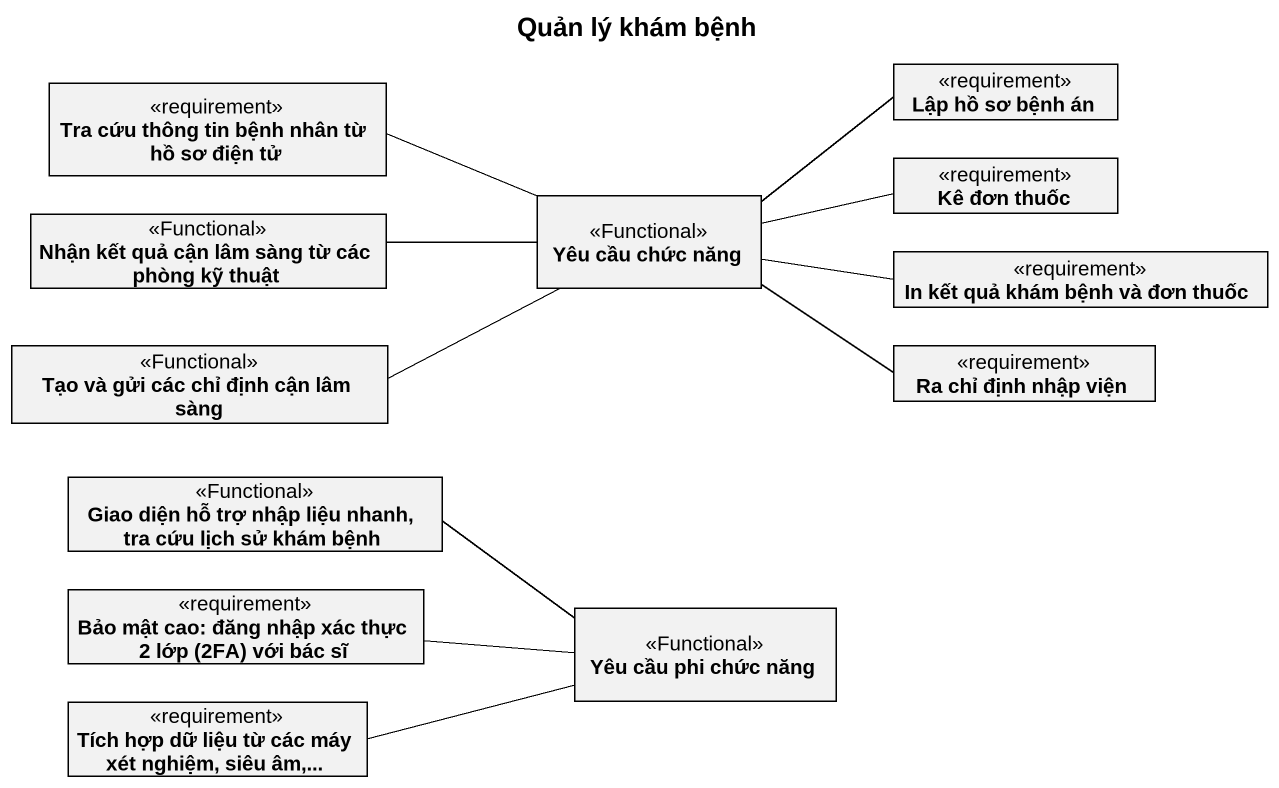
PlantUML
@startuml
title Quản lý khám bệnh
hide circle
hide empty members
class "Tra cứu thông tin bệnh nhân từ hồ sơ điện tử" as Tra_cứu_thông_tin_bệnh_nhân <<requirement>>
class "Lập hồ sơ bệnh án" as Lập_hồ_sơ_bệnh_án <<requirement>>
class "Nhận kết quả cận lâm sàng từ các phòng kỹ thuật" as Nhận_kết_quả_cận_lâm_sàng <<Functional>>
class "Yêu cầu chức năng" as Yêu_cầu_chức_năng <<Functional>>
class "Kê đơn thuốc" as Kê_đơn_thuốc <<requirement>>
class "In kết quả khám bệnh và đơn thuốc" as In_kết_quả_khám_bệnh_và_đơn <<requirement>>
class "Tạo và gửi các chỉ định cận lâm sàng" as Tạo_và_gửi_các_chỉ_định_cận <<Functional>>
class "Ra chỉ định nhập viện" as Ra_chỉ_định_nhập_viện <<requirement>>
class "Giao diện hỗ trợ nhập liệu nhanh, tra cứu lịch sử khám bệnh" as Giao_diện_hỗ_trợ_nhập_liệu <<Functional>>
class "Bảo mật cao: đăng nhập xác thực 2 lớp (2FA) với bác sĩ" as Bảo_mật_cao_đăng_nhập_xác <<requirement>>
class "Yêu cầu phi chức năng" as Yêu_cầu_phi_chức_năng <<Functional>>
class "Tích hợp dữ liệu từ các máy xét nghiệm, siêu âm,..." as Tích_hợp_dữ_liệu_từ_các_máy <<requirement>>
Yêu_cầu_chức_năng -left- Tra_cứu_thông_tin_bệnh_nhân
Yêu_cầu_chức_năng -right- Lập_hồ_sơ_bệnh_án
Yêu_cầu_chức_năng -left- Nhận_kết_quả_cận_lâm_sàng
Yêu_cầu_chức_năng -right- Kê_đơn_thuốc
Yêu_cầu_chức_năng -right- In_kết_quả_khám_bệnh_và_đơn
Yêu_cầu_chức_năng -left- Tạo_và_gửi_các_chỉ_định_cận
Yêu_cầu_chức_năng -right- Ra_chỉ_định_nhập_viện
Giao_diện_hỗ_trợ_nhập_liệu -right- Yêu_cầu_phi_chức_năng
Bảo_mật_cao_đăng_nhập_xác -right- Yêu_cầu_phi_chức_năng
Tích_hợp_dữ_liệu_từ_các_máy -right- Yêu_cầu_phi_chức_năng
@enduml
